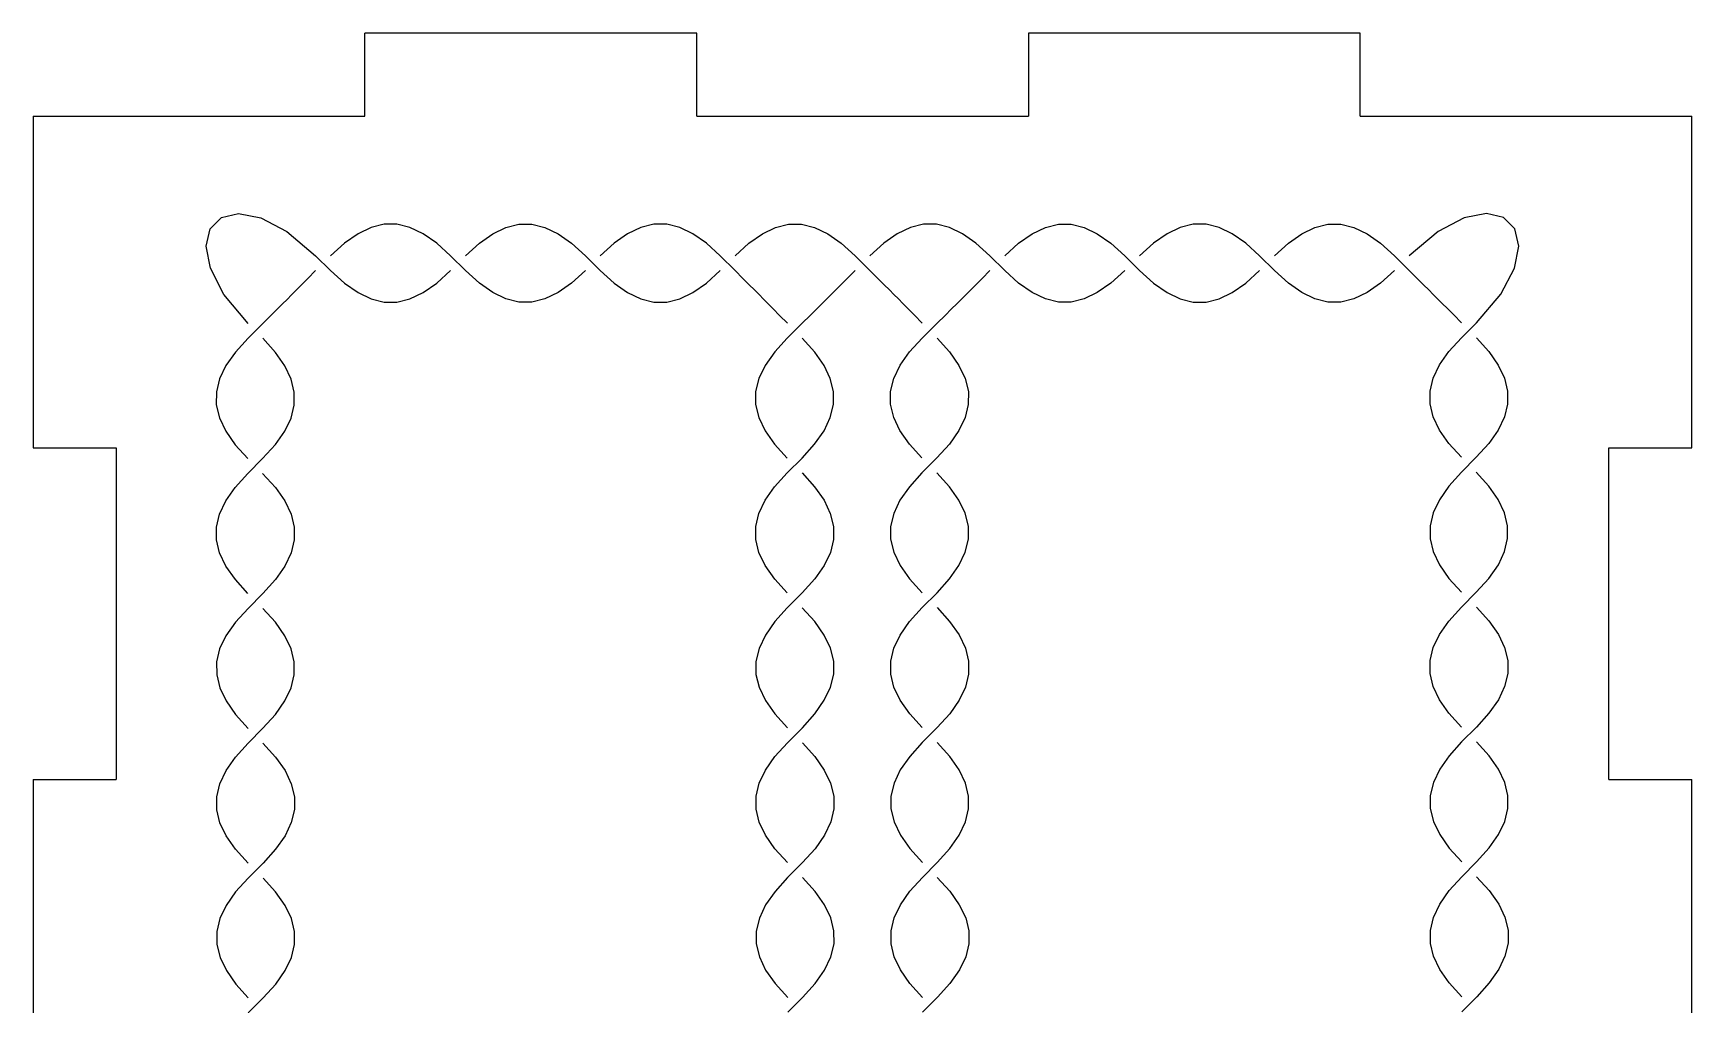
# Model space of a CAD drawing. Extents: x -112 to 112, y -170 to 170.
# Drawn here: x -111.8 to -0.6, y 105.1 to 170.2 of the extents above; entities that cross this region are included whole.
import ezdxf

# ---------------------------------------------------------------- set-up
doc = ezdxf.new("R2010")
doc.units = 0
doc.header["$MEASUREMENT"] = 0
doc.layers.get('0').update_dxf_attribs({"linetype": 'CONTINUOUS'})

msp = doc.modelspace()

# ---------------------------------------------------------------- linework, layer by layer
for p, q in [((-89.54, 164.63), (-89.54, 170.18)), ((-67.31, 170.18), (-89.54, 170.18)), ((-67.31, 164.63), (-67.31, 170.18)), ((-45.09, 170.18), (-45.09, 164.63)), ((-22.86, 170.18), (-45.09, 170.18)), ((-22.86, 164.63), (-22.86, 170.18)), ((-111.76, 164.63), (-89.54, 164.63)), ((-111.76, 164.63), (-111.76, 142.4)), ((-67.31, 164.63), (-45.09, 164.63)), ((-22.86, 164.63), (-0.64, 164.63)), ((-0.64, 142.4), (-0.64, 164.63)), ((-99.9, 157.08), (-99.15, 157.83)), ((-99.15, 157.83), (-98, 158.1)), ((-98, 158.1), (-96.51, 157.81)), ((-96.51, 157.81), (-94.76, 156.89)), ((-15.89, 157.81), (-17.64, 156.89)), ((-14.4, 158.1), (-15.89, 157.81)), ((-13.25, 157.83), (-14.4, 158.1)), ((-12.5, 157.08), (-13.25, 157.83)), ((-100.17, 155.92), (-99.9, 157.08)), ((-94.76, 156.89), (-92.84, 155.27)), ((-90, 156.75), (-90.91, 156.12)), ((-89.12, 157.17), (-90, 156.75)), ((-88.25, 157.38), (-89.12, 157.17)), ((-87.39, 157.38), (-88.25, 157.38)), ((-86.52, 157.17), (-87.39, 157.38)), ((-85.63, 156.75), (-86.52, 157.17)), ((-84.73, 156.12), (-85.63, 156.75)), ((-81.87, 156.12), (-80.97, 156.75)), ((-80.97, 156.75), (-80.09, 157.17)), ((-80.09, 157.17), (-79.22, 157.38)), ((-79.22, 157.38), (-78.35, 157.38)), ((-78.35, 157.38), (-77.48, 157.17)), ((-77.48, 157.17), (-76.6, 156.75)), ((-76.6, 156.75), (-75.7, 156.12)), ((-71.94, 156.75), (-72.84, 156.12)), ((-71.06, 157.17), (-71.94, 156.75)), ((-70.19, 157.38), (-71.06, 157.17)), ((-69.32, 157.38), (-70.19, 157.38)), ((-68.45, 157.17), (-69.32, 157.38)), ((-67.57, 156.75), (-68.45, 157.17)), ((-66.66, 156.12), (-67.57, 156.75)), ((-63.81, 156.12), (-62.9, 156.75)), ((-62.9, 156.75), (-62.02, 157.17)), ((-62.02, 157.17), (-61.15, 157.38)), ((-61.15, 157.38), (-60.29, 157.38)), ((-60.29, 157.38), (-59.42, 157.17)), ((-59.42, 157.17), (-58.53, 156.75)), ((-58.53, 156.75), (-57.63, 156.12)), ((-53.87, 156.75), (-54.77, 156.12)), ((-52.99, 157.17), (-53.87, 156.75)), ((-52.12, 157.38), (-52.99, 157.17)), ((-51.25, 157.38), (-52.12, 157.38)), ((-50.38, 157.17), (-51.25, 157.38)), ((-49.5, 156.75), (-50.38, 157.17)), ((-48.6, 156.12), (-49.5, 156.75)), ((-45.74, 156.12), (-44.84, 156.75)), ((-44.84, 156.75), (-43.95, 157.17)), ((-43.95, 157.17), (-43.08, 157.38)), ((-43.08, 157.38), (-42.22, 157.38)), ((-42.22, 157.38), (-41.35, 157.17)), ((-41.35, 157.17), (-40.47, 156.75)), ((-40.47, 156.75), (-39.56, 156.12)), ((-35.8, 156.75), (-36.71, 156.12)), ((-34.92, 157.17), (-35.8, 156.75)), ((-34.05, 157.38), (-34.92, 157.17)), ((-33.18, 157.38), (-34.05, 157.38)), ((-32.31, 157.17), (-33.18, 157.38)), ((-31.43, 156.75), (-32.31, 157.17)), ((-30.53, 156.12), (-31.43, 156.75)), ((-27.67, 156.12), (-26.77, 156.75)), ((-26.77, 156.75), (-25.89, 157.17)), ((-25.89, 157.17), (-25.02, 157.38)), ((-25.02, 157.38), (-24.15, 157.38)), ((-24.15, 157.38), (-23.28, 157.17)), ((-23.28, 157.17), (-22.4, 156.75)), ((-22.4, 156.75), (-21.5, 156.12)), ((-17.64, 156.89), (-19.57, 155.27)), ((-12.23, 155.92), (-12.5, 157.08)), ((-99.89, 154.43), (-100.17, 155.92)), ((-90.91, 156.12), (-91.84, 155.27)), ((-83.8, 155.27), (-84.73, 156.12)), ((-82.8, 155.27), (-81.87, 156.12)), ((-75.7, 156.12), (-74.77, 155.27)), ((-72.84, 156.12), (-73.77, 155.27)), ((-65.73, 155.27), (-66.66, 156.12)), ((-64.74, 155.27), (-63.81, 156.12)), ((-57.63, 156.12), (-56.7, 155.27)), ((-54.77, 156.12), (-55.7, 155.27)), ((-47.67, 155.27), (-48.6, 156.12)), ((-46.67, 155.27), (-45.74, 156.12)), ((-39.56, 156.12), (-38.63, 155.27)), ((-36.71, 156.12), (-37.64, 155.27)), ((-29.6, 155.27), (-30.53, 156.12)), ((-28.6, 155.27), (-27.67, 156.12)), ((-21.5, 156.12), (-20.57, 155.27)), ((-12.52, 154.44), (-12.23, 155.92)), ((-92.84, 155.27), (-91.84, 154.28)), ((-82.8, 154.28), (-83.8, 155.27)), ((-74.77, 155.27), (-73.77, 154.28)), ((-64.74, 154.28), (-65.73, 155.27)), ((-56.7, 155.27), (-55.7, 154.28)), ((-46.67, 154.28), (-47.67, 155.27)), ((-38.63, 155.27), (-37.64, 154.28)), ((-28.6, 154.28), (-29.6, 155.27)), ((-20.57, 155.27), (-19.57, 154.28)), ((-98.98, 152.68), (-99.89, 154.43)), ((-93.36, 153.75), (-93.79, 153.32)), ((-92.84, 154.28), (-93.36, 153.75)), ((-91.84, 154.28), (-90.91, 153.43)), ((-90.91, 153.43), (-90, 152.8)), ((-85.63, 152.8), (-84.73, 153.43)), ((-84.73, 153.43), (-83.8, 154.28)), ((-81.87, 153.43), (-82.8, 154.28)), ((-80.97, 152.8), (-81.87, 153.43)), ((-75.7, 153.43), (-76.6, 152.8)), ((-74.77, 154.28), (-75.7, 153.43)), ((-73.77, 154.28), (-72.84, 153.43)), ((-72.84, 153.43), (-71.94, 152.8)), ((-67.57, 152.8), (-66.66, 153.43)), ((-66.66, 153.43), (-65.73, 154.28)), ((-64.21, 153.75), (-64.74, 154.28)), ((-63.79, 153.33), (-64.21, 153.75)), ((-57.23, 153.75), (-57.65, 153.32)), ((-56.7, 154.28), (-57.23, 153.75)), ((-55.7, 154.28), (-55.18, 153.75)), ((-55.18, 153.75), (-54.75, 153.33)), ((-48.62, 153.32), (-48.19, 153.75)), ((-48.19, 153.75), (-47.67, 154.28)), ((-45.74, 153.43), (-46.67, 154.28)), ((-44.84, 152.8), (-45.74, 153.43)), ((-39.56, 153.43), (-40.47, 152.8)), ((-38.63, 154.28), (-39.56, 153.43)), ((-37.64, 154.28), (-36.71, 153.43)), ((-36.71, 153.43), (-35.8, 152.8)), ((-31.43, 152.8), (-30.53, 153.43)), ((-30.53, 153.43), (-29.6, 154.28)), ((-27.67, 153.43), (-28.6, 154.28)), ((-26.77, 152.8), (-27.67, 153.43)), ((-21.5, 153.43), (-22.4, 152.8)), ((-20.57, 154.28), (-21.5, 153.43)), ((-19.57, 154.28), (-19.04, 153.75)), ((-19.04, 153.75), (-18.62, 153.33)), ((-13.44, 152.7), (-12.52, 154.44)), ((-97.37, 150.74), (-98.98, 152.68)), ((-94.75, 152.35), (-95.06, 152.04)), ((-94.45, 152.65), (-94.75, 152.35)), ((-94.14, 152.96), (-94.45, 152.65)), ((-93.79, 153.32), (-94.14, 152.96)), ((-90, 152.8), (-89.12, 152.38)), ((-89.12, 152.38), (-88.25, 152.17)), ((-87.39, 152.17), (-86.52, 152.38)), ((-86.52, 152.38), (-85.63, 152.8)), ((-80.09, 152.38), (-80.97, 152.8)), ((-79.22, 152.17), (-80.09, 152.38)), ((-77.48, 152.38), (-78.35, 152.17)), ((-76.6, 152.8), (-77.48, 152.38)), ((-71.94, 152.8), (-71.06, 152.38)), ((-71.06, 152.38), (-70.19, 152.17)), ((-69.32, 152.17), (-68.45, 152.38)), ((-68.45, 152.38), (-67.57, 152.8)), ((-63.44, 152.98), (-63.79, 153.33)), ((-63.13, 152.67), (-63.44, 152.98)), ((-62.84, 152.37), (-63.13, 152.67)), ((-62.53, 152.06), (-62.84, 152.37)), ((-58.61, 152.36), (-58.92, 152.06)), ((-58.32, 152.66), (-58.61, 152.36)), ((-58.01, 152.97), (-58.32, 152.66)), ((-57.65, 153.32), (-58.01, 152.97)), ((-54.75, 153.33), (-54.4, 152.98)), ((-54.4, 152.98), (-54.1, 152.67)), ((-54.1, 152.67), (-53.8, 152.38)), ((-53.8, 152.38), (-53.5, 152.07)), ((-49.89, 152.06), (-49.58, 152.37)), ((-49.58, 152.37), (-49.28, 152.66)), ((-49.28, 152.66), (-48.97, 152.97)), ((-48.97, 152.97), (-48.62, 153.32)), ((-43.95, 152.38), (-44.84, 152.8)), ((-43.08, 152.17), (-43.95, 152.38)), ((-41.35, 152.38), (-42.22, 152.17)), ((-40.47, 152.8), (-41.35, 152.38)), ((-35.8, 152.8), (-34.92, 152.38)), ((-34.92, 152.38), (-34.05, 152.17)), ((-33.18, 152.17), (-32.31, 152.38)), ((-32.31, 152.38), (-31.43, 152.8)), ((-25.89, 152.38), (-26.77, 152.8)), ((-25.02, 152.17), (-25.89, 152.38)), ((-23.28, 152.38), (-24.15, 152.17)), ((-22.4, 152.8), (-23.28, 152.38)), ((-18.62, 153.33), (-18.27, 152.98)), ((-18.27, 152.98), (-17.96, 152.68)), ((-17.96, 152.68), (-17.67, 152.39)), ((-17.67, 152.39), (-17.36, 152.08)), ((-15.07, 150.78), (-13.44, 152.7)), ((-95.84, 151.26), (-96.37, 150.73)), ((-95.41, 151.69), (-95.84, 151.26)), ((-95.06, 152.04), (-95.41, 151.69)), ((-88.25, 152.17), (-87.39, 152.17)), ((-78.35, 152.17), (-79.22, 152.17)), ((-70.19, 152.17), (-69.32, 152.17)), ((-62.18, 151.71), (-62.53, 152.06)), ((-61.76, 151.28), (-62.18, 151.71)), ((-61.23, 150.76), (-61.76, 151.28)), ((-59.71, 151.28), (-60.24, 150.75)), ((-59.28, 151.7), (-59.71, 151.28)), ((-58.92, 152.06), (-59.28, 151.7)), ((-53.5, 152.07), (-53.15, 151.71)), ((-53.15, 151.71), (-52.72, 151.29)), ((-52.72, 151.29), (-52.2, 150.76)), ((-51.2, 150.76), (-50.67, 151.28)), ((-50.67, 151.28), (-50.25, 151.71)), ((-50.25, 151.71), (-49.89, 152.06)), ((-42.22, 152.17), (-43.08, 152.17)), ((-34.05, 152.17), (-33.18, 152.17)), ((-24.15, 152.17), (-25.02, 152.17)), ((-17.36, 152.08), (-17.01, 151.73)), ((-17.01, 151.73), (-16.59, 151.31)), ((-16.59, 151.31), (-16.07, 150.78)), ((-96.37, 150.73), (-97.37, 149.74)), ((-60.24, 150.75), (-61.24, 149.76)), ((-52.21, 149.76), (-51.2, 150.76)), ((-16.07, 149.78), (-15.07, 150.78)), ((-97.37, 149.74), (-98.22, 148.81)), ((-95.53, 148.8), (-96.37, 149.74)), ((-61.24, 149.76), (-62.08, 148.83)), ((-59.4, 148.82), (-60.24, 149.76)), ((-53.05, 148.84), (-52.21, 149.76)), ((-51.21, 149.76), (-50.37, 148.83)), ((-16.91, 148.86), (-16.07, 149.78)), ((-15.07, 149.78), (-14.24, 148.85)), ((-98.86, 147.91), (-99.28, 147.02)), ((-98.22, 148.81), (-98.86, 147.91)), ((-94.9, 147.9), (-95.53, 148.8)), ((-94.49, 147.01), (-94.9, 147.9)), ((-62.72, 147.93), (-63.14, 147.05)), ((-62.08, 148.83), (-62.72, 147.93)), ((-58.77, 147.92), (-59.4, 148.82)), ((-58.36, 147.04), (-58.77, 147.92)), ((-54.11, 147.05), (-53.68, 147.94)), ((-53.68, 147.94), (-53.05, 148.84)), ((-50.37, 148.83), (-49.74, 147.92)), ((-49.74, 147.92), (-49.32, 147.04)), ((-17.97, 147.08), (-17.55, 147.96)), ((-17.55, 147.96), (-16.91, 148.86)), ((-14.24, 148.85), (-13.61, 147.95)), ((-13.61, 147.95), (-13.19, 147.07)), ((-99.28, 147.02), (-99.49, 146.15)), ((-94.28, 146.14), (-94.49, 147.01)), ((-63.14, 147.05), (-63.36, 146.18)), ((-58.15, 146.17), (-58.36, 147.04)), ((-54.32, 146.18), (-54.11, 147.05)), ((-49.32, 147.04), (-49.11, 146.17)), ((-18.18, 146.21), (-17.97, 147.08)), ((-13.19, 147.07), (-12.99, 146.2)), ((-99.49, 146.15), (-99.5, 145.28)), ((-94.28, 145.27), (-94.28, 146.14)), ((-63.36, 146.18), (-63.36, 145.31)), ((-58.15, 145.3), (-58.15, 146.17)), ((-54.32, 145.32), (-54.32, 146.18)), ((-49.11, 146.17), (-49.12, 145.31)), ((-18.18, 145.35), (-18.18, 146.21)), ((-12.99, 146.2), (-12.99, 145.34)), ((-99.5, 145.28), (-99.29, 144.41)), ((-94.49, 144.4), (-94.28, 145.27)), ((-63.36, 145.31), (-63.15, 144.44)), ((-58.36, 144.43), (-58.15, 145.3)), ((-54.11, 144.44), (-54.32, 145.32)), ((-49.12, 145.31), (-49.33, 144.44)), ((-17.97, 144.48), (-18.18, 145.35)), ((-17.55, 143.59), (-17.97, 144.48)), ((-13.2, 144.47), (-13.62, 143.59)), ((-12.99, 145.34), (-13.2, 144.47)), ((-99.29, 144.41), (-98.86, 143.52)), ((-98.86, 143.52), (-98.23, 142.61)), ((-95.54, 142.62), (-94.91, 143.52)), ((-94.91, 143.52), (-94.49, 144.4)), ((-63.15, 144.44), (-62.73, 143.55)), ((-62.73, 143.55), (-62.09, 142.65)), ((-59.41, 142.65), (-58.78, 143.55)), ((-58.78, 143.55), (-58.36, 144.43)), ((-53.69, 143.56), (-54.11, 144.44)), ((-53.06, 142.66), (-53.69, 143.56)), ((-49.75, 143.56), (-50.38, 142.66)), ((-49.33, 144.44), (-49.75, 143.56)), ((-16.92, 142.69), (-17.55, 143.59)), ((-13.62, 143.59), (-14.25, 142.7)), ((-111.76, 142.4), (-106.21, 142.4)), ((-106.21, 142.4), (-106.21, 120.18)), ((-98.23, 142.61), (-97.39, 141.68)), ((-96.39, 141.68), (-95.54, 142.62)), ((-62.09, 142.65), (-61.25, 141.72)), ((-60.25, 141.72), (-59.41, 142.65)), ((-52.22, 141.73), (-53.06, 142.66)), ((-50.38, 142.66), (-51.22, 141.73)), ((-16.08, 141.77), (-16.92, 142.69)), ((-14.25, 142.7), (-15.09, 141.77)), ((-6.2, 142.4), (-0.64, 142.4)), ((-6.2, 120.18), (-6.2, 142.4)), ((-97.38, 140.68), (-96.39, 141.68)), ((-61.25, 140.72), (-60.25, 141.72)), ((-51.22, 141.73), (-52.22, 140.73)), ((-15.09, 141.77), (-16.08, 140.77)), ((-98.23, 139.75), (-97.38, 140.68)), ((-96.39, 140.68), (-95.54, 139.75)), ((-62.09, 139.79), (-61.25, 140.72)), ((-60.25, 140.72), (-59.41, 139.79)), ((-52.22, 140.73), (-53.06, 139.8)), ((-50.38, 139.8), (-51.22, 140.73)), ((-16.08, 140.77), (-16.92, 139.84)), ((-14.24, 139.84), (-15.08, 140.77)), ((-98.86, 138.85), (-98.23, 139.75)), ((-95.54, 139.75), (-94.91, 138.85)), ((-62.72, 138.89), (-62.09, 139.79)), ((-59.41, 139.79), (-58.78, 138.89)), ((-53.06, 139.8), (-53.69, 138.9)), ((-49.74, 138.9), (-50.38, 139.8)), ((-17.55, 138.93), (-17.97, 138.05)), ((-16.92, 139.84), (-17.55, 138.93)), ((-13.61, 138.94), (-14.24, 139.84)), ((-13.19, 138.06), (-13.61, 138.94)), ((-99.49, 137.1), (-99.28, 137.97)), ((-99.28, 137.97), (-98.86, 138.85)), ((-94.91, 138.85), (-94.49, 137.97)), ((-94.49, 137.97), (-94.28, 137.1)), ((-63.35, 137.13), (-63.14, 138)), ((-63.14, 138), (-62.72, 138.89)), ((-58.78, 138.89), (-58.36, 138.01)), ((-58.36, 138.01), (-58.14, 137.14)), ((-54.11, 138.01), (-54.32, 137.14)), ((-53.69, 138.9), (-54.11, 138.01)), ((-49.32, 138.02), (-49.74, 138.9)), ((-49.11, 137.15), (-49.32, 138.02)), ((-17.97, 138.05), (-18.18, 137.18)), ((-12.98, 137.19), (-13.19, 138.06)), ((-99.48, 136.23), (-99.49, 137.1)), ((-94.28, 137.1), (-94.28, 136.24)), ((-63.35, 136.27), (-63.35, 137.13)), ((-58.14, 137.14), (-58.14, 136.27)), ((-54.32, 137.14), (-54.32, 136.28)), ((-49.11, 136.28), (-49.11, 137.15)), ((-18.18, 137.18), (-18.18, 136.31)), ((-12.98, 136.32), (-12.98, 137.19)), ((-99.27, 135.36), (-99.48, 136.23)), ((-94.28, 136.24), (-94.49, 135.37)), ((-63.14, 135.4), (-63.35, 136.27)), ((-58.14, 136.27), (-58.35, 135.4)), ((-54.32, 136.28), (-54.11, 135.41)), ((-49.32, 135.41), (-49.11, 136.28)), ((-18.18, 136.31), (-17.97, 135.45)), ((-13.18, 135.45), (-12.98, 136.32)), ((-98.85, 134.48), (-99.27, 135.36)), ((-98.22, 133.58), (-98.85, 134.48)), ((-94.91, 134.48), (-95.54, 133.58)), ((-94.49, 135.37), (-94.91, 134.48)), ((-62.72, 134.52), (-63.14, 135.4)), ((-62.08, 133.61), (-62.72, 134.52)), ((-58.77, 134.52), (-59.4, 133.62)), ((-58.35, 135.4), (-58.77, 134.52)), ((-54.11, 135.41), (-53.68, 134.53)), ((-53.68, 134.53), (-53.05, 133.62)), ((-50.37, 133.63), (-49.74, 134.53)), ((-49.74, 134.53), (-49.32, 135.41)), ((-17.97, 135.45), (-17.55, 134.56)), ((-17.55, 134.56), (-16.92, 133.66)), ((-14.24, 133.66), (-13.6, 134.57)), ((-13.6, 134.57), (-13.18, 135.45)), ((-97.38, 132.65), (-98.22, 133.58)), ((-95.54, 133.58), (-96.38, 132.65)), ((-61.24, 132.69), (-62.08, 133.61)), ((-59.4, 133.62), (-60.24, 132.69)), ((-53.05, 133.62), (-52.21, 132.69)), ((-51.21, 132.7), (-50.37, 133.63)), ((-16.92, 133.66), (-16.07, 132.73)), ((-15.08, 132.73), (-14.24, 133.66)), ((-96.38, 132.65), (-97.37, 131.65)), ((-60.24, 132.69), (-61.24, 131.69)), ((-52.21, 131.7), (-51.21, 132.7)), ((-16.07, 131.73), (-15.08, 132.73)), ((-97.37, 131.65), (-98.22, 130.72)), ((-95.53, 130.72), (-96.38, 131.65)), ((-61.24, 131.69), (-62.08, 130.76)), ((-59.4, 130.76), (-60.24, 131.69)), ((-53.05, 130.77), (-52.21, 131.7)), ((-51.21, 131.7), (-50.37, 130.77)), ((-16.91, 130.8), (-16.07, 131.73)), ((-15.07, 131.74), (-14.23, 130.81)), ((-98.22, 130.72), (-98.85, 129.82)), ((-94.9, 129.82), (-95.53, 130.72)), ((-62.08, 130.76), (-62.71, 129.85)), ((-58.77, 129.86), (-59.4, 130.76)), ((-53.68, 129.86), (-53.05, 130.77)), ((-50.37, 130.77), (-49.73, 129.87)), ((-17.54, 129.9), (-16.91, 130.8)), ((-14.23, 130.81), (-13.6, 129.9)), ((-99.27, 128.93), (-99.48, 128.06)), ((-98.85, 129.82), (-99.27, 128.93)), ((-94.48, 128.94), (-94.9, 129.82)), ((-94.27, 128.07), (-94.48, 128.94)), ((-63.13, 128.97), (-63.34, 128.1)), ((-62.71, 129.85), (-63.13, 128.97)), ((-58.35, 128.98), (-58.77, 129.86)), ((-58.13, 128.11), (-58.35, 128.98)), ((-54.31, 128.11), (-54.1, 128.98)), ((-54.1, 128.98), (-53.68, 129.86)), ((-49.73, 129.87), (-49.31, 128.99)), ((-49.31, 128.99), (-49.1, 128.12)), ((-18.17, 128.15), (-17.96, 129.02)), ((-17.96, 129.02), (-17.54, 129.9)), ((-13.6, 129.9), (-13.18, 129.02)), ((-13.18, 129.02), (-12.97, 128.15)), ((-99.48, 128.06), (-99.47, 127.2)), ((-94.27, 127.2), (-94.27, 128.07)), ((-63.34, 128.1), (-63.34, 127.23)), ((-58.13, 127.24), (-58.13, 128.11)), ((-54.31, 127.24), (-54.31, 128.11)), ((-49.1, 128.12), (-49.1, 127.25)), ((-18.17, 127.28), (-18.17, 128.15)), ((-12.97, 128.15), (-12.97, 127.29)), ((-99.47, 127.2), (-99.26, 126.33)), ((-94.48, 126.33), (-94.27, 127.2)), ((-63.34, 127.23), (-63.13, 126.36)), ((-58.34, 126.37), (-58.13, 127.24)), ((-54.1, 126.37), (-54.31, 127.24)), ((-49.1, 127.25), (-49.31, 126.38)), ((-17.96, 126.41), (-18.17, 127.28)), ((-12.97, 127.29), (-13.18, 126.42)), ((-99.26, 126.33), (-98.84, 125.45)), ((-94.9, 125.45), (-94.48, 126.33)), ((-63.13, 126.36), (-62.71, 125.48)), ((-58.76, 125.49), (-58.34, 126.37)), ((-53.67, 125.49), (-54.1, 126.37)), ((-49.31, 126.38), (-49.73, 125.5)), ((-17.54, 125.53), (-17.96, 126.41)), ((-13.18, 126.42), (-13.6, 125.53)), ((-98.84, 125.45), (-98.21, 124.54)), ((-98.21, 124.54), (-97.37, 123.61)), ((-96.37, 123.62), (-95.53, 124.55)), ((-95.53, 124.55), (-94.9, 125.45)), ((-62.71, 125.48), (-62.08, 124.58)), ((-62.08, 124.58), (-61.23, 123.65)), ((-60.23, 123.65), (-59.39, 124.58)), ((-59.39, 124.58), (-58.76, 125.49)), ((-53.04, 124.59), (-53.67, 125.49)), ((-52.2, 123.66), (-53.04, 124.59)), ((-50.36, 124.59), (-51.2, 123.66)), ((-49.73, 125.5), (-50.36, 124.59)), ((-16.91, 124.63), (-17.54, 125.53)), ((-16.06, 123.7), (-16.91, 124.63)), ((-14.23, 124.63), (-15.07, 123.7)), ((-13.6, 125.53), (-14.23, 124.63)), ((-97.37, 122.62), (-96.37, 123.62)), ((-61.23, 122.65), (-60.23, 123.65)), ((-51.2, 123.66), (-52.2, 122.66)), ((-15.07, 123.7), (-16.06, 122.7)), ((-98.21, 121.68), (-97.37, 122.62)), ((-96.37, 122.62), (-95.52, 121.69)), ((-62.07, 121.72), (-61.23, 122.65)), ((-60.23, 122.65), (-59.39, 121.73)), ((-52.2, 122.66), (-53.04, 121.73)), ((-50.36, 121.73), (-51.2, 122.66)), ((-16.06, 122.7), (-16.9, 121.77)), ((-14.22, 121.77), (-15.07, 122.7)), ((-98.84, 120.78), (-98.21, 121.68)), ((-95.52, 121.69), (-94.89, 120.79)), ((-62.7, 120.82), (-62.07, 121.72)), ((-59.39, 121.73), (-58.76, 120.82)), ((-53.04, 121.73), (-53.67, 120.83)), ((-49.72, 120.83), (-50.36, 121.73)), ((-16.9, 121.77), (-17.53, 120.87)), ((-13.59, 120.87), (-14.22, 121.77)), ((-111.76, 120.18), (-106.21, 120.18)), ((-111.76, 120.18), (-111.76, 97.95)), ((-99.26, 119.9), (-98.84, 120.78)), ((-94.89, 120.79), (-94.47, 119.9)), ((-63.12, 119.94), (-62.7, 120.82)), ((-58.76, 120.82), (-58.34, 119.94)), ((-53.67, 120.83), (-54.09, 119.95)), ((-49.3, 119.95), (-49.72, 120.83)), ((-17.53, 120.87), (-17.95, 119.98)), ((-13.17, 119.99), (-13.59, 120.87)), ((-6.2, 120.18), (-0.64, 120.18)), ((-0.64, 97.95), (-0.64, 120.18)), ((-99.47, 119.03), (-99.26, 119.9)), ((-99.47, 118.16), (-99.47, 119.03)), ((-94.47, 119.9), (-94.26, 119.03)), ((-94.26, 119.03), (-94.26, 118.17)), ((-63.33, 119.07), (-63.12, 119.94)), ((-63.33, 118.2), (-63.33, 119.07)), ((-58.34, 119.94), (-58.13, 119.07)), ((-58.13, 119.07), (-58.12, 118.21)), ((-54.09, 119.95), (-54.3, 119.08)), ((-54.3, 119.08), (-54.3, 118.21)), ((-49.09, 119.08), (-49.3, 119.95)), ((-49.09, 118.22), (-49.09, 119.08)), ((-17.95, 119.98), (-18.16, 119.11)), ((-18.16, 119.11), (-18.16, 118.25)), ((-12.96, 119.12), (-13.17, 119.99)), ((-12.96, 118.25), (-12.96, 119.12)), ((-99.25, 117.29), (-99.47, 118.16)), ((-94.26, 118.17), (-94.47, 117.3)), ((-63.12, 117.33), (-63.33, 118.2)), ((-58.12, 118.21), (-58.33, 117.34)), ((-54.3, 118.21), (-54.09, 117.34)), ((-49.3, 117.35), (-49.09, 118.22)), ((-18.16, 118.25), (-17.95, 117.38)), ((-13.17, 117.38), (-12.96, 118.25)), ((-98.83, 116.41), (-99.25, 117.29)), ((-94.47, 117.3), (-94.89, 116.42)), ((-62.7, 116.45), (-63.12, 117.33)), ((-58.33, 117.34), (-58.75, 116.45)), ((-54.09, 117.34), (-53.66, 116.46)), ((-49.72, 116.46), (-49.3, 117.35)), ((-17.95, 117.38), (-17.53, 116.5)), ((-13.59, 116.5), (-13.17, 117.38)), ((-98.2, 115.51), (-98.83, 116.41)), ((-94.89, 116.42), (-95.52, 115.51)), ((-62.07, 115.55), (-62.7, 116.45)), ((-58.75, 116.45), (-59.38, 115.55)), ((-53.66, 116.46), (-53.03, 115.56)), ((-50.35, 115.56), (-49.72, 116.46)), ((-17.53, 116.5), (-16.9, 115.59)), ((-16.9, 115.59), (-16.05, 114.67)), ((-15.06, 114.67), (-14.22, 115.6)), ((-14.22, 115.6), (-13.59, 116.5)), ((-97.36, 114.58), (-98.2, 115.51)), ((-96.36, 114.58), (-97.36, 113.58)), ((-95.52, 115.51), (-96.36, 114.58)), ((-61.22, 114.62), (-62.07, 115.55)), ((-60.22, 114.62), (-61.22, 113.62)), ((-59.38, 115.55), (-60.22, 114.62)), ((-53.03, 115.56), (-52.19, 114.63)), ((-52.19, 113.63), (-51.19, 114.63)), ((-51.19, 114.63), (-50.35, 115.56)), ((-16.05, 113.67), (-15.06, 114.67)), ((-97.36, 113.58), (-98.2, 112.65)), ((-95.52, 112.65), (-96.36, 113.58)), ((-61.22, 113.62), (-62.06, 112.69)), ((-59.38, 112.69), (-60.22, 113.62)), ((-53.03, 112.7), (-52.19, 113.63)), ((-51.19, 113.63), (-50.35, 112.7)), ((-16.89, 112.74), (-16.05, 113.67)), ((-15.06, 113.67), (-14.21, 112.74)), ((-98.2, 112.65), (-98.83, 111.75)), ((-94.88, 111.75), (-95.52, 112.65)), ((-62.06, 112.69), (-62.69, 111.79)), ((-58.75, 111.79), (-59.38, 112.69)), ((-53.66, 111.8), (-53.03, 112.7)), ((-50.35, 112.7), (-49.72, 111.8)), ((-17.53, 111.83), (-16.89, 112.74)), ((-14.21, 112.74), (-13.58, 111.84)), ((-98.83, 111.75), (-99.25, 110.87)), ((-94.46, 110.87), (-94.88, 111.75)), ((-62.69, 111.79), (-63.11, 110.9)), ((-58.33, 110.91), (-58.75, 111.79)), ((-54.08, 110.91), (-53.66, 111.8)), ((-49.72, 111.8), (-49.29, 110.92)), ((-17.95, 110.95), (-17.53, 111.83)), ((-13.58, 111.84), (-13.16, 110.96)), ((-99.25, 110.87), (-99.46, 110)), ((-94.25, 110), (-94.46, 110.87)), ((-63.11, 110.9), (-63.32, 110.03)), ((-63.32, 110.03), (-63.32, 109.17)), ((-58.12, 110.04), (-58.33, 110.91)), ((-58.11, 109.17), (-58.12, 110.04)), ((-54.29, 110.04), (-54.08, 110.91)), ((-54.29, 109.18), (-54.29, 110.04)), ((-49.29, 110.92), (-49.08, 110.05)), ((-49.08, 110.05), (-49.08, 109.18)), ((-18.15, 110.08), (-17.95, 110.95)), ((-18.15, 109.21), (-18.15, 110.08)), ((-13.16, 110.96), (-12.95, 110.09)), ((-12.95, 110.09), (-12.95, 109.22)), ((-99.46, 110), (-99.46, 109.13)), ((-99.46, 109.13), (-99.24, 108.26)), ((-94.46, 108.26), (-94.25, 109.13)), ((-94.25, 109.13), (-94.25, 110)), ((-63.32, 109.17), (-63.11, 108.3)), ((-58.32, 108.3), (-58.11, 109.17)), ((-54.08, 108.31), (-54.29, 109.18)), ((-49.08, 109.18), (-49.29, 108.31)), ((-17.94, 108.34), (-18.15, 109.21)), ((-12.95, 109.22), (-13.16, 108.35)), ((-99.24, 108.26), (-98.82, 107.38)), ((-94.88, 107.38), (-94.46, 108.26)), ((-63.11, 108.3), (-62.69, 107.42)), ((-58.74, 107.42), (-58.32, 108.3)), ((-53.65, 107.43), (-54.08, 108.31)), ((-49.29, 108.31), (-49.71, 107.43)), ((-17.52, 107.46), (-17.94, 108.34)), ((-13.16, 108.35), (-13.58, 107.47)), ((-98.82, 107.38), (-98.19, 106.48)), ((-95.51, 106.48), (-94.88, 107.38)), ((-62.69, 107.42), (-62.06, 106.51)), ((-59.37, 106.52), (-58.74, 107.42)), ((-53.02, 106.52), (-53.65, 107.43)), ((-49.71, 107.43), (-50.34, 106.53)), ((-16.89, 106.56), (-17.52, 107.46)), ((-13.58, 107.47), (-14.21, 106.56)), ((-98.19, 106.48), (-97.35, 105.55)), ((-96.35, 105.55), (-95.51, 106.48)), ((-62.06, 106.51), (-61.21, 105.58)), ((-61.21, 104.59), (-60.22, 105.59)), ((-60.22, 105.59), (-59.37, 106.52)), ((-52.18, 105.59), (-53.02, 106.52)), ((-51.18, 105.6), (-52.18, 104.6)), ((-50.34, 106.53), (-51.18, 105.6)), ((-16.05, 105.63), (-16.89, 106.56)), ((-15.05, 105.63), (-16.04, 104.63)), ((-14.21, 106.56), (-15.05, 105.63)), ((-97.35, 104.55), (-96.35, 105.55))]:
    msp.add_line(p, q)

doc.saveas('drawing.dxf')
